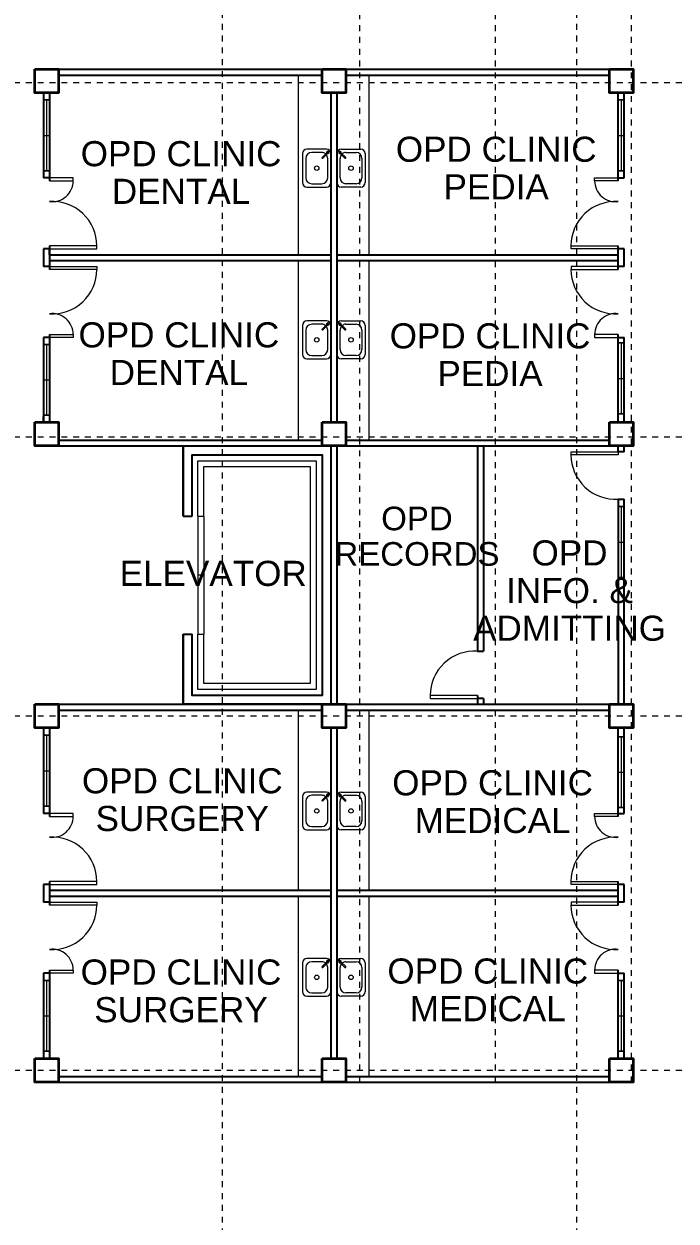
# Model space of a CAD drawing. Header units: millimetres. Extents: x 63005 to 126950, y 36019 to 74749.
# Drawn here: x 63081.42 to 63092.45, y 36310.3 to 36330.57 of the extents above; entities that cross this region are included whole.
import ezdxf

# ---------------------------------------------------------------- set-up
doc = ezdxf.new("R2010")
doc.units = ezdxf.units.MM
doc.header["$LTSCALE"] = 0.04
doc.linetypes.add('PHANTOM', pattern=[2.5, 1.25, -0.25, 0.25, -0.25, 0.25, -0.25])
doc.styles.add('SWISSLT175', font='swissl.ttf', dxfattribs={"height": 0.175})

msp = doc.modelspace()

# ---------------------------------------------------------------- linework, layer by layer
at = {"color": 0, "linetype": 'PHANTOM', "lineweight": 5, "transparency": 33554495}
for p, q in [((63084.773, 36303.671), (63084.773, 36348.846)), ((63090.773, 36303.671), (63090.773, 36348.846)), ((63087.098, 36312.648), (63087.098, 36345.823)), ((63089.398, 36312.648), (63089.398, 36345.823)), ((63091.698, 36312.648), (63091.698, 36345.823)), ((63110.348, 36329.574), (63040.973, 36329.571)), ((63110.348, 36323.574), (63040.973, 36323.571)), ((63110.348, 36318.849), (63040.973, 36318.846)), ((63110.348, 36312.848), (63040.973, 36312.845))]:
    msp.add_line(p, q, dxfattribs=at)
at = {"color": 4, "lineweight": 25}
for p, q in [((63081.998, 36329.8), (63086.46, 36329.8)), ((63086.86, 36329.8), (63091.323, 36329.8)), ((63081.998, 36329.7), (63086.46, 36329.7)), ((63086.86, 36329.7), (63091.323, 36329.7)), ((63081.748, 36329.4), (63081.748, 36327.961)), ((63081.848, 36329.4), (63081.848, 36327.911)), ((63086.61, 36329.4), (63086.61, 36323.823)), ((63086.71, 36329.4), (63086.71, 36323.823)), ((63091.473, 36327.911), (63091.473, 36329.4)), ((63091.573, 36327.961), (63091.573, 36329.4)), ((63081.848, 36327.961), (63081.748, 36327.961)), ((63091.473, 36327.961), (63091.573, 36327.961)), ((63081.848, 36326.761), (63081.748, 36326.761)), ((63081.748, 36326.761), (63081.748, 36326.461)), ((63081.848, 36326.811), (63081.848, 36326.411)), ((63081.848, 36326.661), (63081.848, 36326.761)), ((63091.473, 36326.411), (63091.473, 36326.811)), ((63091.573, 36326.761), (63091.473, 36326.761)), ((63091.573, 36326.461), (63091.573, 36326.761)), ((63081.848, 36326.661), (63086.61, 36326.661)), ((63081.848, 36326.561), (63086.61, 36326.561)), ((63081.848, 36326.561), (63081.848, 36326.461)), ((63086.71, 36326.661), (63091.473, 36326.661)), ((63086.71, 36326.561), (63091.473, 36326.561)), ((63081.848, 36326.461), (63081.748, 36326.461)), ((63091.573, 36326.461), (63091.473, 36326.461)), ((63081.848, 36325.261), (63081.748, 36325.261)), ((63081.748, 36325.261), (63081.748, 36323.823)), ((63081.848, 36325.311), (63081.848, 36323.823)), ((63091.473, 36323.823), (63091.473, 36325.311)), ((63091.473, 36325.261), (63091.573, 36325.261)), ((63091.573, 36323.823), (63091.573, 36325.261)), ((63081.748, 36323.823), (63081.748, 36323.923)), ((63081.998, 36323.523), (63086.46, 36323.523)), ((63086.86, 36323.523), (63091.323, 36323.523)), ((63081.998, 36323.423), (63091.323, 36323.423)), ((63084.11, 36323.423), (63084.11, 36322.235)), ((63086.61, 36323.423), (63086.61, 36319.048)), ((63086.71, 36323.423), (63086.71, 36319.048)), ((63086.86, 36323.423), (63091.323, 36323.423)), ((63089.091, 36323.423), (63089.091, 36319.948)), ((63089.191, 36323.423), (63089.191, 36319.948)), ((63091.473, 36323.323), (63091.473, 36323.423)), ((63091.573, 36323.323), (63091.473, 36323.323)), ((63091.573, 36323.323), (63091.573, 36323.423)), ((63091.473, 36322.523), (63091.573, 36322.523)), ((63091.473, 36322.523), (63091.473, 36319.048)), ((63091.573, 36319.048), (63091.573, 36322.523)), ((63084.11, 36322.235), (63084.26, 36322.235)), ((63084.11, 36320.235), (63084.26, 36320.235)), ((63084.11, 36320.235), (63084.11, 36319.048)), ((63089.091, 36319.948), (63089.191, 36319.948)), ((63081.998, 36319.048), (63091.323, 36319.048)), ((63089.091, 36319.198), (63089.091, 36319.048)), ((63089.191, 36319.148), (63089.091, 36319.148)), ((63089.191, 36319.148), (63089.191, 36319.048)), ((63081.998, 36318.948), (63086.46, 36318.948)), ((63086.86, 36318.948), (63091.323, 36318.948)), ((63081.748, 36318.648), (63081.748, 36317.198)), ((63081.848, 36318.648), (63081.848, 36317.148)), ((63086.61, 36318.648), (63086.61, 36313.048)), ((63086.71, 36318.648), (63086.71, 36313.048)), ((63091.473, 36317.148), (63091.473, 36318.648)), ((63091.573, 36317.198), (63091.573, 36318.648)), ((63081.848, 36317.198), (63081.748, 36317.198)), ((63091.473, 36317.198), (63091.573, 36317.198)), ((63081.848, 36315.998), (63081.748, 36315.998)), ((63081.748, 36315.998), (63081.748, 36315.698)), ((63081.848, 36316.048), (63081.848, 36315.648)), ((63091.473, 36315.648), (63091.473, 36316.048)), ((63091.573, 36315.998), (63091.473, 36315.998)), ((63091.573, 36315.698), (63091.573, 36315.998)), ((63081.848, 36315.898), (63086.61, 36315.898)), ((63081.848, 36315.798), (63086.61, 36315.798)), ((63086.71, 36315.898), (63091.473, 36315.898)), ((63086.71, 36315.798), (63091.473, 36315.798)), ((63081.848, 36315.698), (63081.748, 36315.698)), ((63091.573, 36315.698), (63091.473, 36315.698)), ((63081.848, 36314.498), (63081.748, 36314.498)), ((63081.748, 36314.498), (63081.748, 36313.048)), ((63081.848, 36314.548), (63081.848, 36313.048)), ((63091.473, 36313.048), (63091.473, 36314.548)), ((63091.473, 36314.498), (63091.573, 36314.498)), ((63091.573, 36313.048), (63091.573, 36314.498)), ((63081.998, 36312.748), (63086.46, 36312.748)), ((63081.998, 36312.648), (63086.46, 36312.648)), ((63086.86, 36312.748), (63091.323, 36312.748)), ((63086.86, 36312.648), (63091.323, 36312.648))]:
    msp.add_line(p, q, dxfattribs=at)
at = {"lineweight": 9}
for p, q in [((63086.06, 36326.661), (63086.06, 36329.7)), ((63087.26, 36326.661), (63087.26, 36329.7)), ((63086.06, 36323.523), (63086.06, 36326.561)), ((63087.26, 36323.523), (63087.26, 36326.561)), ((63084.36, 36322.235), (63084.46, 36322.235)), ((63084.36, 36322.235), (63084.36, 36320.235)), ((63084.46, 36322.235), (63084.46, 36320.235)), ((63084.46, 36321.235), (63084.36, 36321.235)), ((63084.36, 36320.235), (63084.46, 36320.235)), ((63086.06, 36315.898), (63086.06, 36318.948)), ((63087.26, 36315.898), (63087.26, 36318.948)), ((63086.06, 36312.748), (63086.06, 36315.798)), ((63087.26, 36312.748), (63087.26, 36315.798))]:
    msp.add_line(p, q, dxfattribs=at)
at = {"color": 0, "linetype": 'ByBlock', "lineweight": 9}
for p, q in [((63081.848, 36329.281), (63081.748, 36329.281)), ((63081.748, 36329.281), (63081.748, 36328.081)), ((63081.798, 36329.281), (63081.798, 36328.081)), ((63081.848, 36328.681), (63081.848, 36329.281)), ((63091.573, 36329.281), (63091.473, 36329.281)), ((63091.473, 36329.281), (63091.473, 36328.081)), ((63091.523, 36329.281), (63091.523, 36328.081)), ((63091.573, 36328.681), (63091.573, 36329.281)), ((63081.748, 36328.681), (63081.848, 36328.681)), ((63091.473, 36328.681), (63091.573, 36328.681)), ((63081.748, 36328.081), (63081.848, 36328.081)), ((63091.473, 36328.081), (63091.573, 36328.081)), ((63081.848, 36325.142), (63081.748, 36325.142)), ((63081.748, 36325.142), (63081.748, 36323.942)), ((63081.798, 36325.142), (63081.798, 36323.942)), ((63081.848, 36324.542), (63081.848, 36325.142)), ((63091.573, 36325.167), (63091.473, 36325.167)), ((63091.473, 36325.167), (63091.473, 36323.967)), ((63091.523, 36325.167), (63091.523, 36323.967)), ((63091.573, 36324.567), (63091.573, 36325.167)), ((63081.748, 36324.542), (63081.848, 36324.542)), ((63091.473, 36324.567), (63091.573, 36324.567)), ((63081.748, 36323.942), (63081.848, 36323.942)), ((63091.473, 36323.967), (63091.573, 36323.967)), ((63091.573, 36322.396), (63091.473, 36322.396)), ((63091.473, 36322.396), (63091.473, 36321.196)), ((63091.523, 36322.396), (63091.523, 36321.196)), ((63091.573, 36321.796), (63091.573, 36322.396)), ((63091.473, 36321.796), (63091.573, 36321.796)), ((63091.473, 36321.196), (63091.573, 36321.196)), ((63081.848, 36318.523), (63081.748, 36318.523)), ((63081.748, 36318.523), (63081.748, 36317.323)), ((63081.798, 36318.523), (63081.798, 36317.323)), ((63081.848, 36317.923), (63081.848, 36318.523)), ((63091.573, 36318.498), (63091.473, 36318.498)), ((63091.473, 36318.498), (63091.473, 36317.298)), ((63091.523, 36318.498), (63091.523, 36317.298)), ((63091.573, 36317.898), (63091.573, 36318.498)), ((63081.748, 36317.923), (63081.848, 36317.923)), ((63091.473, 36317.898), (63091.573, 36317.898)), ((63081.748, 36317.323), (63081.848, 36317.323)), ((63091.473, 36317.298), (63091.573, 36317.298)), ((63081.848, 36314.373), (63081.748, 36314.373)), ((63081.748, 36314.373), (63081.748, 36313.173)), ((63081.798, 36314.373), (63081.798, 36313.173)), ((63081.848, 36313.773), (63081.848, 36314.373)), ((63091.573, 36314.373), (63091.473, 36314.373)), ((63091.473, 36314.373), (63091.473, 36313.173)), ((63091.523, 36314.373), (63091.523, 36313.173)), ((63091.573, 36313.773), (63091.573, 36314.373)), ((63081.748, 36313.773), (63081.848, 36313.773)), ((63091.473, 36313.773), (63091.573, 36313.773)), ((63081.748, 36313.173), (63081.848, 36313.173)), ((63091.473, 36313.173), (63091.573, 36313.173))]:
    msp.add_line(p, q, dxfattribs=at)
at = {"lineweight": 9, "ltscale": 0.4}
for p, q in [((63086.13, 36328.372), (63086.13, 36327.882)), ((63086.535, 36328.447), (63086.205, 36328.447)), ((63086.455, 36328.392), (63086.285, 36328.392)), ((63086.551, 36328.4), (63086.46, 36328.308)), ((63086.563, 36328.387), (63086.472, 36328.296)), ((63086.61, 36327.882), (63086.61, 36328.372)), ((63086.71, 36327.882), (63086.71, 36328.372)), ((63086.757, 36328.387), (63086.848, 36328.296)), ((63086.769, 36328.4), (63086.861, 36328.308)), ((63086.785, 36328.447), (63087.115, 36328.447)), ((63086.865, 36328.392), (63087.035, 36328.392)), ((63087.19, 36328.372), (63087.19, 36327.882)), ((63086.185, 36328.292), (63086.185, 36327.962)), ((63086.555, 36327.962), (63086.555, 36328.292)), ((63086.765, 36327.962), (63086.765, 36328.292)), ((63087.135, 36328.292), (63087.135, 36327.962)), ((63086.205, 36327.807), (63086.535, 36327.807)), ((63086.285, 36327.862), (63086.455, 36327.862)), ((63087.115, 36327.807), (63086.785, 36327.807)), ((63087.035, 36327.862), (63086.865, 36327.862)), ((63086.535, 36325.539), (63086.205, 36325.539)), ((63086.785, 36325.539), (63087.115, 36325.539)), ((63086.13, 36325.464), (63086.13, 36324.974)), ((63086.185, 36325.384), (63086.185, 36325.054)), ((63086.455, 36325.484), (63086.285, 36325.484)), ((63086.551, 36325.492), (63086.46, 36325.401)), ((63086.563, 36325.48), (63086.472, 36325.389)), ((63086.555, 36325.054), (63086.555, 36325.384)), ((63086.61, 36324.974), (63086.61, 36325.464)), ((63086.71, 36324.974), (63086.71, 36325.464)), ((63086.757, 36325.48), (63086.848, 36325.389)), ((63086.765, 36325.054), (63086.765, 36325.384)), ((63086.769, 36325.492), (63086.861, 36325.401)), ((63086.865, 36325.484), (63087.035, 36325.484)), ((63087.135, 36325.384), (63087.135, 36325.054)), ((63087.19, 36325.464), (63087.19, 36324.974)), ((63086.285, 36324.954), (63086.455, 36324.954)), ((63087.035, 36324.954), (63086.865, 36324.954)), ((63086.205, 36324.899), (63086.535, 36324.899)), ((63087.115, 36324.899), (63086.785, 36324.899)), ((63086.13, 36317.487), (63086.13, 36316.997)), ((63086.535, 36317.562), (63086.205, 36317.562)), ((63086.455, 36317.507), (63086.285, 36317.507)), ((63086.551, 36317.515), (63086.46, 36317.423)), ((63086.563, 36317.502), (63086.472, 36317.411)), ((63086.61, 36316.997), (63086.61, 36317.487)), ((63086.71, 36316.997), (63086.71, 36317.487)), ((63086.757, 36317.502), (63086.848, 36317.411)), ((63086.769, 36317.515), (63086.861, 36317.423)), ((63086.785, 36317.562), (63087.115, 36317.562)), ((63086.865, 36317.507), (63087.035, 36317.507)), ((63087.19, 36317.487), (63087.19, 36316.997)), ((63086.185, 36317.407), (63086.185, 36317.077)), ((63086.555, 36317.077), (63086.555, 36317.407)), ((63086.765, 36317.077), (63086.765, 36317.407)), ((63087.135, 36317.407), (63087.135, 36317.077)), ((63086.205, 36316.922), (63086.535, 36316.922)), ((63086.285, 36316.977), (63086.455, 36316.977)), ((63087.115, 36316.922), (63086.785, 36316.922)), ((63087.035, 36316.977), (63086.865, 36316.977)), ((63086.13, 36314.67), (63086.13, 36314.18)), ((63086.185, 36314.59), (63086.185, 36314.26)), ((63086.535, 36314.745), (63086.205, 36314.745)), ((63086.455, 36314.69), (63086.285, 36314.69)), ((63086.551, 36314.698), (63086.46, 36314.607)), ((63086.563, 36314.685), (63086.472, 36314.594)), ((63086.555, 36314.26), (63086.555, 36314.59)), ((63086.61, 36314.18), (63086.61, 36314.67)), ((63086.71, 36314.18), (63086.71, 36314.67)), ((63086.757, 36314.685), (63086.848, 36314.594)), ((63086.765, 36314.26), (63086.765, 36314.59)), ((63086.769, 36314.698), (63086.861, 36314.607)), ((63086.785, 36314.745), (63087.115, 36314.745)), ((63086.865, 36314.69), (63087.035, 36314.69)), ((63087.135, 36314.59), (63087.135, 36314.26)), ((63087.19, 36314.67), (63087.19, 36314.18)), ((63086.205, 36314.105), (63086.535, 36314.105)), ((63086.285, 36314.16), (63086.455, 36314.16)), ((63087.115, 36314.105), (63086.785, 36314.105)), ((63087.035, 36314.16), (63086.865, 36314.16))]:
    msp.add_line(p, q, dxfattribs=at)
at = {"color": 4, "lineweight": 35}
for points in [[(63081.598, 36329.8), (63081.998, 36329.8), (63081.998, 36329.4), (63081.598, 36329.4)], [(63086.46, 36329.8), (63086.86, 36329.8), (63086.86, 36329.4), (63086.46, 36329.4)], [(63091.323, 36329.8), (63091.723, 36329.8), (63091.723, 36329.4), (63091.323, 36329.4)], [(63081.598, 36323.823), (63081.998, 36323.823), (63081.998, 36323.423), (63081.598, 36323.423)], [(63086.46, 36323.823), (63086.86, 36323.823), (63086.86, 36323.423), (63086.46, 36323.423)], [(63091.323, 36323.823), (63091.723, 36323.823), (63091.723, 36323.423), (63091.323, 36323.423)], [(63081.598, 36319.048), (63081.998, 36319.048), (63081.998, 36318.648), (63081.598, 36318.648)], [(63086.46, 36319.048), (63086.86, 36319.048), (63086.86, 36318.648), (63086.46, 36318.648)], [(63091.323, 36319.048), (63091.723, 36319.048), (63091.723, 36318.648), (63091.323, 36318.648)], [(63081.598, 36313.048), (63081.998, 36313.048), (63081.998, 36312.648), (63081.598, 36312.648)], [(63086.46, 36313.048), (63086.86, 36313.048), (63086.86, 36312.648), (63086.46, 36312.648)], [(63091.323, 36313.048), (63091.723, 36313.048), (63091.723, 36312.648), (63091.323, 36312.648)]]:
    msp.add_lwpolyline(points, close=True, dxfattribs=at)
at = {"lineweight": 9}
for points in [[(63081.748, 36329.281), (63081.848, 36329.281), (63081.848, 36328.081), (63081.748, 36328.081)], [(63091.473, 36329.281), (63091.573, 36329.281), (63091.573, 36328.081), (63091.473, 36328.081)], [(63081.748, 36325.142), (63081.848, 36325.142), (63081.848, 36323.942), (63081.748, 36323.942)], [(63091.473, 36325.167), (63091.573, 36325.167), (63091.573, 36323.967), (63091.473, 36323.967)], [(63091.473, 36322.396), (63091.573, 36322.396), (63091.573, 36321.196), (63091.473, 36321.196)], [(63081.748, 36318.523), (63081.848, 36318.523), (63081.848, 36317.323), (63081.748, 36317.323)], [(63091.473, 36318.498), (63091.573, 36318.498), (63091.573, 36317.298), (63091.473, 36317.298)], [(63081.748, 36314.373), (63081.848, 36314.373), (63081.848, 36313.173), (63081.748, 36313.173)], [(63091.473, 36314.373), (63091.573, 36314.373), (63091.573, 36313.173), (63091.473, 36313.173)]]:
    msp.add_lwpolyline(points, close=True, dxfattribs=at)
at = {"color": 1, "lineweight": 13, "ltscale": 0.03}
for points in [[(63081.848, 36327.961), (63081.848, 36327.911), (63082.248, 36327.911), (63082.248, 36327.961)], [(63091.473, 36327.961), (63091.473, 36327.911), (63091.073, 36327.911), (63091.073, 36327.961)], [(63081.848, 36326.811), (63081.848, 36326.761), (63082.648, 36326.761), (63082.648, 36326.811)], [(63091.473, 36326.811), (63091.473, 36326.761), (63090.673, 36326.761), (63090.673, 36326.811)], [(63081.848, 36326.411), (63081.848, 36326.461), (63082.648, 36326.461), (63082.648, 36326.411)], [(63091.473, 36326.411), (63091.473, 36326.461), (63090.673, 36326.461), (63090.673, 36326.411)], [(63081.848, 36325.261), (63081.848, 36325.311), (63082.248, 36325.311), (63082.248, 36325.261)], [(63091.473, 36325.261), (63091.473, 36325.311), (63091.073, 36325.311), (63091.073, 36325.261)], [(63091.473, 36323.323), (63091.473, 36323.273), (63090.673, 36323.273), (63090.673, 36323.323)], [(63089.091, 36319.148), (63089.091, 36319.198), (63088.291, 36319.198), (63088.291, 36319.148)], [(63081.848, 36317.198), (63081.848, 36317.148), (63082.248, 36317.148), (63082.248, 36317.198)], [(63091.473, 36317.198), (63091.473, 36317.148), (63091.073, 36317.148), (63091.073, 36317.198)], [(63081.848, 36316.048), (63081.848, 36315.998), (63082.648, 36315.998), (63082.648, 36316.048)], [(63091.473, 36316.048), (63091.473, 36315.998), (63090.673, 36315.998), (63090.673, 36316.048)], [(63081.848, 36315.648), (63081.848, 36315.698), (63082.648, 36315.698), (63082.648, 36315.648)], [(63091.473, 36315.648), (63091.473, 36315.698), (63090.673, 36315.698), (63090.673, 36315.648)], [(63081.848, 36314.498), (63081.848, 36314.548), (63082.248, 36314.548), (63082.248, 36314.498)], [(63091.473, 36314.498), (63091.473, 36314.548), (63091.073, 36314.548), (63091.073, 36314.498)]]:
    msp.add_lwpolyline(points, close=True, dxfattribs=at)
at = {"color": 4, "lineweight": 25}
for points in [[(63084.11, 36322.235), (63084.11, 36323.423), (63086.61, 36323.423), (63086.61, 36319.048), (63084.11, 36319.048), (63084.11, 36320.235)], [(63084.26, 36322.235), (63084.26, 36323.273), (63086.46, 36323.273), (63086.46, 36319.198), (63084.26, 36319.198), (63084.26, 36320.235)]]:
    msp.add_lwpolyline(points, dxfattribs=at)
at = {"lineweight": 9}
for points in [[(63084.36, 36322.235), (63084.36, 36323.173), (63086.36, 36323.173), (63086.36, 36319.298), (63084.36, 36319.298), (63084.36, 36320.235)], [(63084.46, 36322.235), (63084.46, 36323.073), (63086.26, 36323.073), (63086.26, 36319.398), (63084.46, 36319.398), (63084.46, 36320.235)]]:
    msp.add_lwpolyline(points, dxfattribs=at)
at = {"lineweight": 9, "ltscale": 0.4}
for centre in [(63086.37, 36328.127), (63086.95, 36328.127), (63086.37, 36325.219), (63086.95, 36325.219), (63086.37, 36317.242), (63086.95, 36317.242), (63086.37, 36314.425), (63086.95, 36314.425)]:
    msp.add_circle(centre, 0.0375, dxfattribs=at)
for centre, radius, start, end in [((63086.205, 36328.372), 0.075, 90, 180), ((63086.285, 36328.292), 0.1, 90, 180), ((63086.455, 36328.292), 0.1, 50.0132, 90), ((63086.535, 36328.372), 0.075, 0, 90), ((63086.557, 36328.393), 0.0217, 248.7565, 201.2435), ((63086.557, 36328.393), 0.0145, 262.0499, 187.9501), ((63086.557, 36328.393), 0.00874, 315, 135), ((63086.785, 36328.372), 0.075, 90, 180), ((63086.763, 36328.393), 0.0217, 338.7565, 291.2435), ((63086.763, 36328.393), 0.0145, 352.0499, 277.9501), ((63086.763, 36328.393), 0.00874, 45, 225), ((63086.865, 36328.292), 0.1, 90, 129.9868), ((63087.035, 36328.292), 0.1, 0, 90), ((63087.115, 36328.372), 0.075, 0, 90), ((63086.466, 36328.302), 0.00874, 135, 315), ((63086.455, 36328.292), 0.1, 0, 39.9868), ((63086.865, 36328.292), 0.1, 140.0132, 180), ((63086.854, 36328.302), 0.00874, 225, 45), ((63086.285, 36327.962), 0.1, 180, 270), ((63086.455, 36327.962), 0.1, 270, 0), ((63086.865, 36327.962), 0.1, 180, 270), ((63087.035, 36327.962), 0.1, 270, 0), ((63086.205, 36327.882), 0.075, 180, 270), ((63086.535, 36327.882), 0.075, 270, 0), ((63086.785, 36327.882), 0.075, 180, 270), ((63087.115, 36327.882), 0.075, 270, 0), ((63086.205, 36325.464), 0.075, 90, 180), ((63086.535, 36325.464), 0.075, 0, 90), ((63086.785, 36325.464), 0.075, 90, 180), ((63087.115, 36325.464), 0.075, 0, 90), ((63086.285, 36325.384), 0.1, 90, 180), ((63086.455, 36325.384), 0.1, 50.0132, 90), ((63086.466, 36325.395), 0.00874, 135, 315), ((63086.455, 36325.384), 0.1, 0, 39.9868), ((63086.557, 36325.486), 0.0217, 248.7565, 201.2435), ((63086.557, 36325.486), 0.0145, 262.0499, 187.9501), ((63086.557, 36325.486), 0.00874, 315, 135), ((63086.763, 36325.486), 0.0217, 338.7565, 291.2435), ((63086.763, 36325.486), 0.0145, 352.0499, 277.9501), ((63086.763, 36325.486), 0.00874, 45, 225), ((63086.865, 36325.384), 0.1, 140.0132, 180), ((63086.865, 36325.384), 0.1, 90, 129.9868), ((63086.854, 36325.395), 0.00874, 225, 45), ((63087.035, 36325.384), 0.1, 0, 90), ((63086.205, 36324.974), 0.075, 180, 270), ((63086.285, 36325.054), 0.1, 180, 270), ((63086.455, 36325.054), 0.1, 270, 0), ((63086.535, 36324.974), 0.075, 270, 0), ((63086.785, 36324.974), 0.075, 180, 270), ((63086.865, 36325.054), 0.1, 180, 270), ((63087.035, 36325.054), 0.1, 270, 0), ((63087.115, 36324.974), 0.075, 270, 0), ((63086.205, 36317.487), 0.075, 90, 180), ((63086.285, 36317.407), 0.1, 90, 180), ((63086.455, 36317.407), 0.1, 50.0132, 90), ((63086.466, 36317.417), 0.00874, 135, 315), ((63086.455, 36317.407), 0.1, 0, 39.9868), ((63086.535, 36317.487), 0.075, 0, 90), ((63086.557, 36317.508), 0.0217, 248.7565, 201.2435), ((63086.557, 36317.508), 0.0145, 262.0499, 187.9501), ((63086.557, 36317.508), 0.00874, 315, 135), ((63086.785, 36317.487), 0.075, 90, 180), ((63086.763, 36317.508), 0.0217, 338.7565, 291.2435), ((63086.763, 36317.508), 0.0145, 352.0499, 277.9501), ((63086.763, 36317.508), 0.00874, 45, 225), ((63086.865, 36317.407), 0.1, 140.0132, 180), ((63086.865, 36317.407), 0.1, 90, 129.9868), ((63086.854, 36317.417), 0.00874, 225, 45), ((63087.035, 36317.407), 0.1, 0, 90), ((63087.115, 36317.487), 0.075, 0, 90), ((63086.285, 36317.077), 0.1, 180, 270), ((63086.455, 36317.077), 0.1, 270, 0), ((63086.865, 36317.077), 0.1, 180, 270), ((63087.035, 36317.077), 0.1, 270, 0), ((63086.205, 36316.997), 0.075, 180, 270), ((63086.535, 36316.997), 0.075, 270, 0), ((63086.785, 36316.997), 0.075, 180, 270), ((63087.115, 36316.997), 0.075, 270, 0), ((63086.205, 36314.67), 0.075, 90, 180), ((63086.285, 36314.59), 0.1, 90, 180), ((63086.455, 36314.59), 0.1, 50.0132, 90), ((63086.466, 36314.6), 0.00874, 135, 315), ((63086.455, 36314.59), 0.1, 0, 39.9868), ((63086.535, 36314.67), 0.075, 0, 90), ((63086.557, 36314.692), 0.0217, 248.7565, 201.2435), ((63086.557, 36314.692), 0.0145, 262.0499, 187.9501), ((63086.557, 36314.692), 0.00874, 315, 135), ((63086.785, 36314.67), 0.075, 90, 180), ((63086.763, 36314.692), 0.0217, 338.7565, 291.2435), ((63086.763, 36314.692), 0.0145, 352.0499, 277.9501), ((63086.763, 36314.692), 0.00874, 45, 225), ((63086.865, 36314.59), 0.1, 140.0132, 180), ((63086.865, 36314.59), 0.1, 90, 129.9868), ((63086.854, 36314.6), 0.00874, 225, 45), ((63087.035, 36314.59), 0.1, 0, 90), ((63087.115, 36314.67), 0.075, 0, 90), ((63086.205, 36314.18), 0.075, 180, 270), ((63086.285, 36314.26), 0.1, 180, 270), ((63086.455, 36314.26), 0.1, 270, 0), ((63086.535, 36314.18), 0.075, 270, 0), ((63086.785, 36314.18), 0.075, 180, 270), ((63086.865, 36314.26), 0.1, 180, 270), ((63087.035, 36314.26), 0.1, 270, 0), ((63087.115, 36314.18), 0.075, 270, 0)]:
    msp.add_arc(centre, radius, start, end, dxfattribs=at)
at = {"color": 1, "lineweight": 13, "ltscale": 0.03}
for centre, radius, start, end in [((63081.895, 36327.911), 0.353, 262.3719, 0), ((63091.426, 36327.911), 0.353, 180, 277.6281), ((63081.896, 36326.811), 0.752, 0, 93.6952), ((63091.424, 36326.811), 0.752, 86.3048, 180), ((63081.896, 36326.411), 0.752, 266.3048, 0), ((63091.424, 36326.411), 0.752, 180, 273.6952), ((63081.895, 36325.311), 0.353, 0, 97.6281), ((63091.426, 36325.311), 0.353, 82.3719, 180), ((63091.424, 36323.273), 0.752, 180, 273.6952), ((63089.043, 36319.198), 0.752, 86.3048, 180), ((63081.895, 36317.148), 0.353, 262.3719, 0), ((63091.426, 36317.148), 0.353, 180, 277.6281), ((63081.896, 36316.048), 0.752, 0, 93.6952), ((63091.424, 36316.048), 0.752, 86.3048, 180), ((63081.896, 36315.648), 0.752, 266.3048, 0), ((63091.424, 36315.648), 0.752, 180, 273.6952), ((63081.895, 36314.548), 0.353, 0, 97.6281), ((63091.426, 36314.548), 0.353, 82.3719, 180)]:
    msp.add_arc(centre, radius, start, end, dxfattribs=at)

# ---------------------------------------------------------------- texts
at = {"color": 0, "linetype": 'ByBlock', "lineweight": 9, "ltscale": 0.4, "char_height": 0.425, "attachment_point": 5, "line_spacing_factor": 0.9, "style": 'SWISSLT175'}
for s, insert in [('OPD CLINIC\\PDENTAL', (63084.074, 36328.053)), ('OPD CLINIC\\PPEDIA', (63089.407, 36328.128)), ('OPD CLINIC\\PDENTAL', (63084.037, 36324.985)), ('OPD CLINIC\\PPEDIA', (63089.303, 36324.968)), ('OPD\\PINFO. &\\PADMITTING', (63090.648, 36320.971)), ('OPD CLINIC\\PSURGERY', (63084.095, 36317.431)), ('OPD CLINIC\\PMEDICAL', (63089.346, 36317.397)), ('OPD CLINIC\\PSURGERY', (63084.073, 36314.193)), ('OPD CLINIC\\PMEDICAL', (63089.264, 36314.21))]:
    msp.add_mtext(s, dxfattribs=dict(at, insert=insert))
at = {"color": 0, "linetype": 'ByBlock', "lineweight": 25, "ltscale": 0.4, "insert": (63088.066, 36321.892), "char_height": 0.4, "attachment_point": 5, "line_spacing_factor": 0.9, "style": 'SWISSLT175'}
msp.add_mtext('OPD\\PRECORDS', dxfattribs=at)
at = {"color": 0, "lineweight": 9, "ltscale": 0.4, "insert": (63084.618, 36321.262), "char_height": 0.425, "attachment_point": 5, "line_spacing_factor": 0.9, "style": 'SWISSLT175'}
msp.add_mtext('ELEVATOR', dxfattribs=at)

doc.saveas('drawing.dxf')
